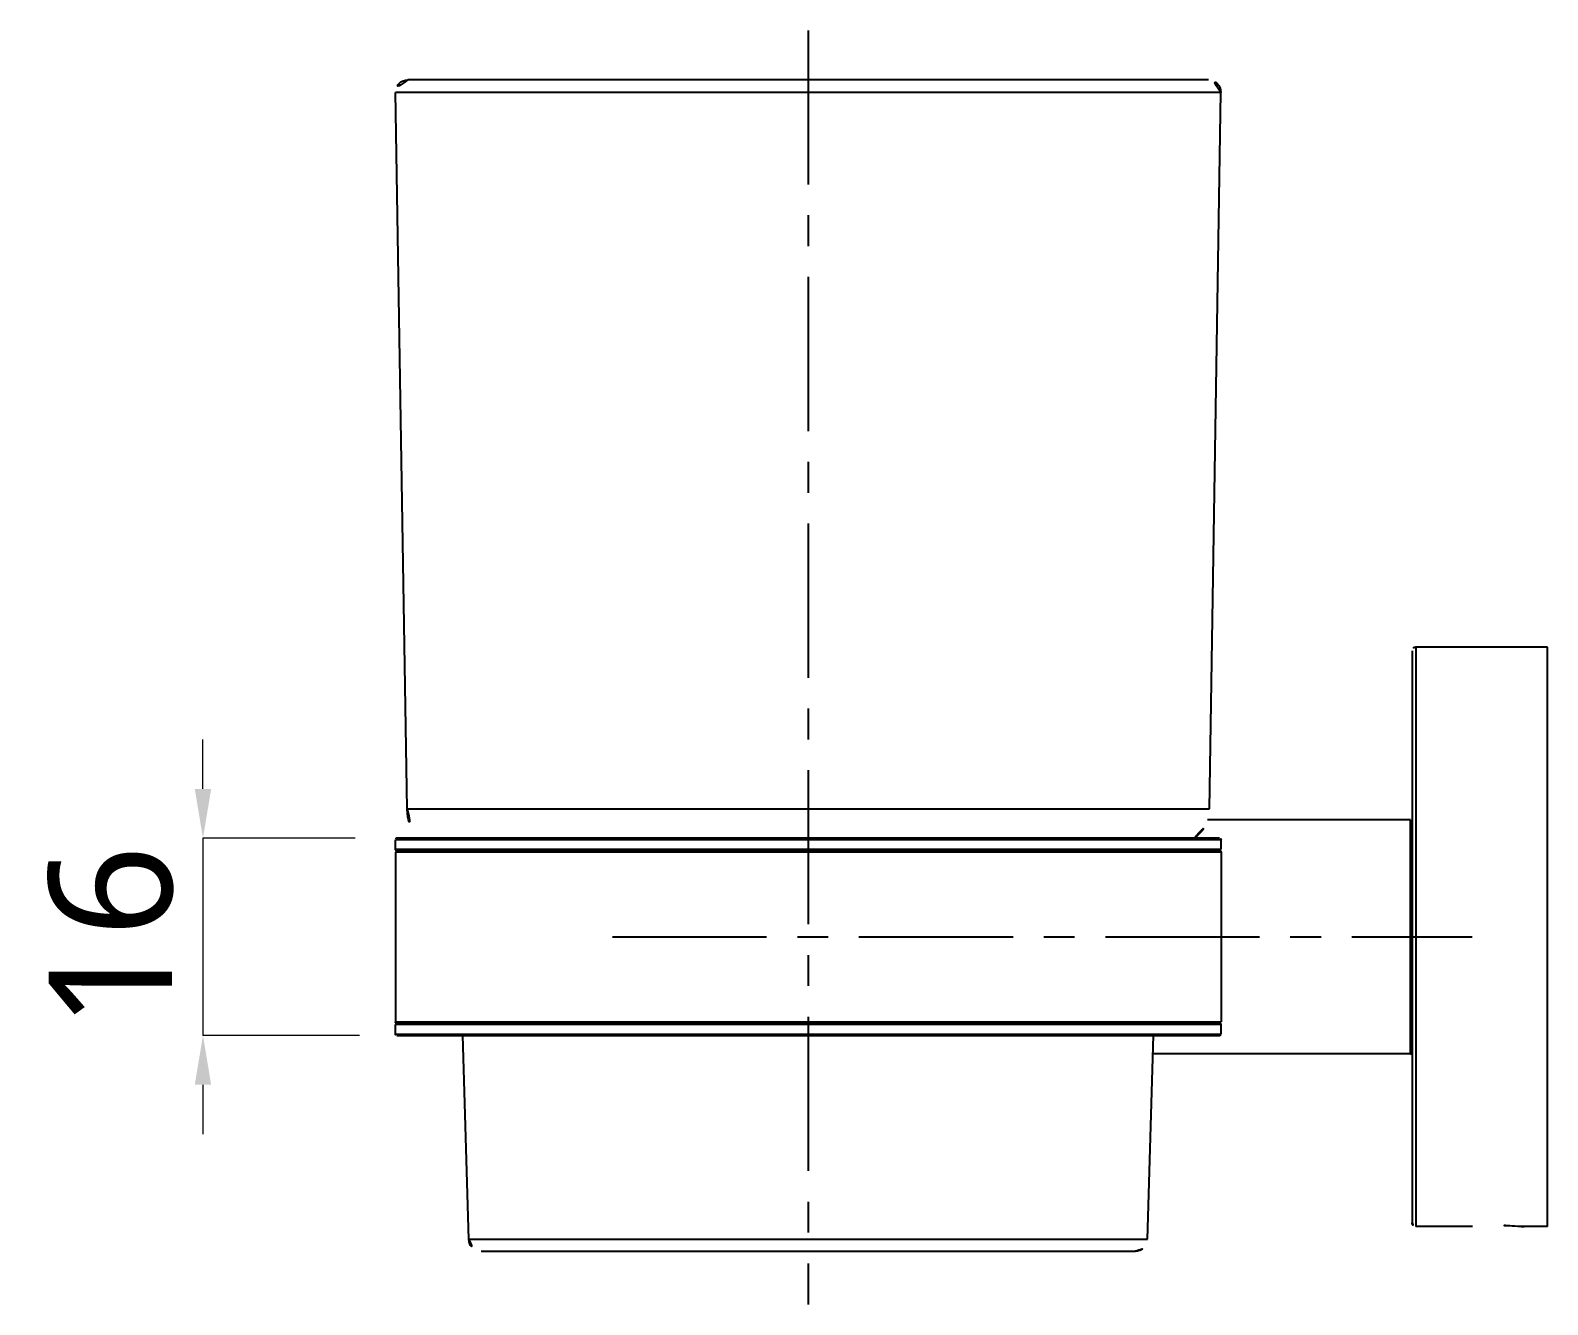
# Model space of a CAD drawing. Extents: x 16296660632 to 16296679688, y -37409620961 to -37409616551.
# Drawn here: x 16296678166.2 to 16296678289.3, y -37409618154.3 to -37409618050.9 of the extents above; entities that cross this region are included whole.
import ezdxf

# ---------------------------------------------------------------- set-up
doc = ezdxf.new("R2010")
doc.units = 0
doc.header["$LTSCALE"] = 10
doc.header["$MEASUREMENT"] = 0
doc.header["$PDMODE"] = 3
doc.header["$PDSIZE"] = -10
doc.linetypes.add('CENTER', pattern=[2, 1.25, -0.25, 0.25, -0.25])
doc.layers.get('0').update_dxf_attribs({"linetype": 'CONTINUOUS'})
doc.layers.get('DEFPOINTS').update_dxf_attribs({"linetype": 'CONTINUOUS'})
doc.styles.add('Daelim Dimension', font='')
doc.styles.get('Daelim Dimension').set_extended_font_data('NanumGothic')
doc.dimstyles.new('DEFAULT', dxfattribs={"dimscale": 2, "dimtxt": 2, "dimasz": 2, "dimexe": 0, "dimexo": 2, "dimgap": 1, "dimtad": 1, "dimdec": 1, "dimzin": 9, "dimdsep": 46, "dimtxsty": 'Daelim Dimension', "dimcen": 0.5, "dimclrd": 252, "dimclre": 252, "dimclrt": 3, "dimadec": 1, "dimazin": 0, "dimtfac": 1, "dimtdec": 1, "dimtix": 1, "dimtmove": 0, "dimatfit": 3, "dimfxl": 1, "dimtolj": 1, "dimtzin": 1, "dimlwd": 9, "dimlwe": 9, "dimarcsym": 0})

# ---------------------------------------------------------------- blocks, each defined once
blk = doc.blocks.new('*D35')
at = {"color": 5, "lineweight": 9, "transparency": 16777216}
for p, q in [((16296678180.16759, -37409618112.43773), (16296678180.16759, -37409618108.43773)), ((16296678192.52534, -37409618116.43773), (16296678180.16759, -37409618116.43773)), ((16296678180.16759, -37409618116.43773), (16296678180.16759, -37409618132.43773)), ((16296678192.8782, -37409618132.43773), (16296678180.16759, -37409618132.43773)), ((16296678180.16759, -37409618136.43773), (16296678180.16759, -37409618140.43773))]:
    blk.add_line(p, q, dxfattribs=at)
at = {"color": 5, "transparency": 16777216}
for points in [[(16296678179.50092, -37409618112.43773), (16296678180.83425, -37409618112.43773), (16296678180.16759, -37409618116.43773)], [(16296678179.50092, -37409618136.43773), (16296678180.83425, -37409618136.43773), (16296678180.16759, -37409618132.43773)]]:
    blk.add_solid(points, dxfattribs=at)
at = {"layer": 'DEFPOINTS', "color": 0, "transparency": 16777216}
for p in [(16296678196.52534, -37409618116.43773), (16296678180.16759, -37409618132.43773), (16296678196.8782, -37409618132.43773)]:
    blk.add_point(p, dxfattribs=at)
at = {"color": 7, "transparency": 16777216, "insert": (16296678172.7241, -37409618124.43773), "char_height": 10, "attachment_point": 5, "rotation": 90, "style": 'Daelim Dimension'}
blk.add_mtext('\\A1;16', dxfattribs=at)

msp = doc.modelspace()

# ---------------------------------------------------------------- linework, layer by layer
at = {"color": 1, "linetype": 'CENTER'}
for p, q in [((16296678229.277731, -37409618050.921654), (16296678229.277731, -37409618154.264557)), ((16296678213.39773, -37409618124.437729), (16296678283.15773, -37409618124.437729))]:
    msp.add_line(p, q, dxfattribs=at)
at = {"color": 7, "linetype": 'Continuous'}
for p, q in [((16296678261.76152, -37409618054.937729), (16296678196.79394, -37409618054.937729)), ((16296678196.7286, -37409618114.065964), (16296678195.794069, -37409618055.953796)), ((16296678261.82687, -37409618114.065964), (16296678262.761391, -37409618055.953796)), ((16296678278.277731, -37409618101.237717), (16296678278.277731, -37409618147.637733)), ((16296678289.277731, -37409618100.937729), (16296678278.57773, -37409618100.937729)), ((16296678289.277731, -37409618147.937729), (16296678289.277731, -37409618100.937729)), ((16296678278.15773, -37409618114.937729), (16296678261.6654, -37409618114.937729)), ((16296678195.777731, -37409618117.317734), (16296678195.777731, -37409618116.557716)), ((16296678262.65773, -37409618116.437729), (16296678195.89773, -37409618116.437729)), ((16296678262.777731, -37409618117.317734), (16296678262.777731, -37409618116.557716)), ((16296678195.777731, -37409618117.557716), (16296678195.777731, -37409618131.317734)), ((16296678262.65773, -37409618117.437729), (16296678195.89773, -37409618117.437729)), ((16296678262.777731, -37409618117.557716), (16296678262.777731, -37409618131.317734)), ((16296678195.89773, -37409618131.437729), (16296678262.65773, -37409618131.437729)), ((16296678195.777731, -37409618132.317734), (16296678195.777731, -37409618131.557716)), ((16296678195.89773, -37409618132.437729), (16296678262.65773, -37409618132.437729)), ((16296678201.74835, -37409618148.968018), (16296678201.247431, -37409618132.437729)), ((16296678256.807119, -37409618148.968018), (16296678257.308041, -37409618132.437729)), ((16296678262.777731, -37409618132.317734), (16296678262.777731, -37409618131.557716)), ((16296678278.15773, -37409618133.937729), (16296678257.262581, -37409618133.937729)), ((16296678283.177731, -37409618147.937729), (16296678278.57773, -37409618147.937729)), ((16296678289.277731, -37409618147.937729), (16296678287.377729, -37409618147.937729)), ((16296678202.74789, -37409618149.937729), (16296678255.807581, -37409618149.937729))]:
    msp.add_line(p, q, dxfattribs=at)
at = {"color": 9, "linetype": 'Continuous'}
for p, q in [((16296678262.761391, -37409618055.953796), (16296678195.794069, -37409618055.953796)), ((16296678278.57773, -37409618100.937729), (16296678278.57773, -37409618147.937729)), ((16296678196.7286, -37409618114.065964), (16296678261.82687, -37409618114.065964)), ((16296678278.15773, -37409618133.937729), (16296678278.15773, -37409618114.937729)), ((16296678262.777731, -37409618116.557716), (16296678195.777731, -37409618116.557716)), ((16296678195.777731, -37409618117.317734), (16296678262.777731, -37409618117.317734)), ((16296678262.777731, -37409618117.557716), (16296678195.777731, -37409618117.557716)), ((16296678195.777731, -37409618131.317734), (16296678262.777731, -37409618131.317734)), ((16296678262.777731, -37409618131.557716), (16296678195.777731, -37409618131.557716)), ((16296678195.777731, -37409618132.317734), (16296678262.777731, -37409618132.317734)), ((16296678201.74835, -37409618148.968018), (16296678256.807119, -37409618148.968018))]:
    msp.add_line(p, q, dxfattribs=at)
at = {"color": 7, "linetype": 'Continuous'}
for centre, radius, start, end in [((16296678196.79394, -37409618055.937729), 1, 90, 180.92151455), ((16296678261.76152, -37409618055.937729), 1, 359.07848545, 90), ((16296678278.57773, -37409618101.237717), 0.3, 90, 180), ((16296678199.72821, -37409618114.017723), 3, 180.92151455, 233.83031699), ((16296678258.827259, -37409618114.017723), 3, 306.16968301, 359.07848545), ((16296678278.15773, -37409618115.057716), 0.12, 0, 90), ((16296678195.89773, -37409618116.557716), 0.12, 90, 180), ((16296678262.65773, -37409618116.557716), 0.12, 0, 90), ((16296678195.89773, -37409618117.317734), 0.12, 180, 270), ((16296678195.89773, -37409618117.557716), 0.12, 90, 180), ((16296678262.65773, -37409618117.317734), 0.12, 270, 0), ((16296678262.65773, -37409618117.557716), 0.12, 0, 90), ((16296678195.89773, -37409618131.317734), 0.12, 180, 270), ((16296678195.89773, -37409618131.557716), 0.12, 90, 180), ((16296678262.65773, -37409618131.317734), 0.12, 270, 0), ((16296678262.65773, -37409618131.557716), 0.12, 0, 90), ((16296678195.89773, -37409618132.317734), 0.12, 180, 270), ((16296678262.65773, -37409618132.317734), 0.12, 270, 0), ((16296678278.15773, -37409618133.817734), 0.12, 270, 0), ((16296678278.57773, -37409618147.637733), 0.3, 180, 270), ((16296678285.277731, -37409618171.345703), 23.501978, 84.87359235, 95.12640765), ((16296678202.74789, -37409618148.937729), 1, 181.73568142, 270), ((16296678255.807581, -37409618148.937729), 1, 270, 358.26431858)]:
    msp.add_arc(centre, radius, start, end, dxfattribs=at)

# ---------------------------------------------------------------- dimensions: what is measured, and where the dimension line sits
at = {"color": 7}
dim = msp.add_linear_dim(base=(16296678180.167589, -37409618132.437729), p1=(16296678196.525339, -37409618116.437729), p2=(16296678196.878201, -37409618132.437729), angle=90, dimstyle='DEFAULT', override={"dimtxt": 5, "dimclrd": 5, "dimclre": 5, "dimclrt": 7}, dxfattribs=at)
dim.commit()
dim.dimension.update_dxf_attribs({"geometry": '*D35', "text_midpoint": (16296678172.7241, -37409618124.437729)})

doc.saveas('drawing.dxf')
